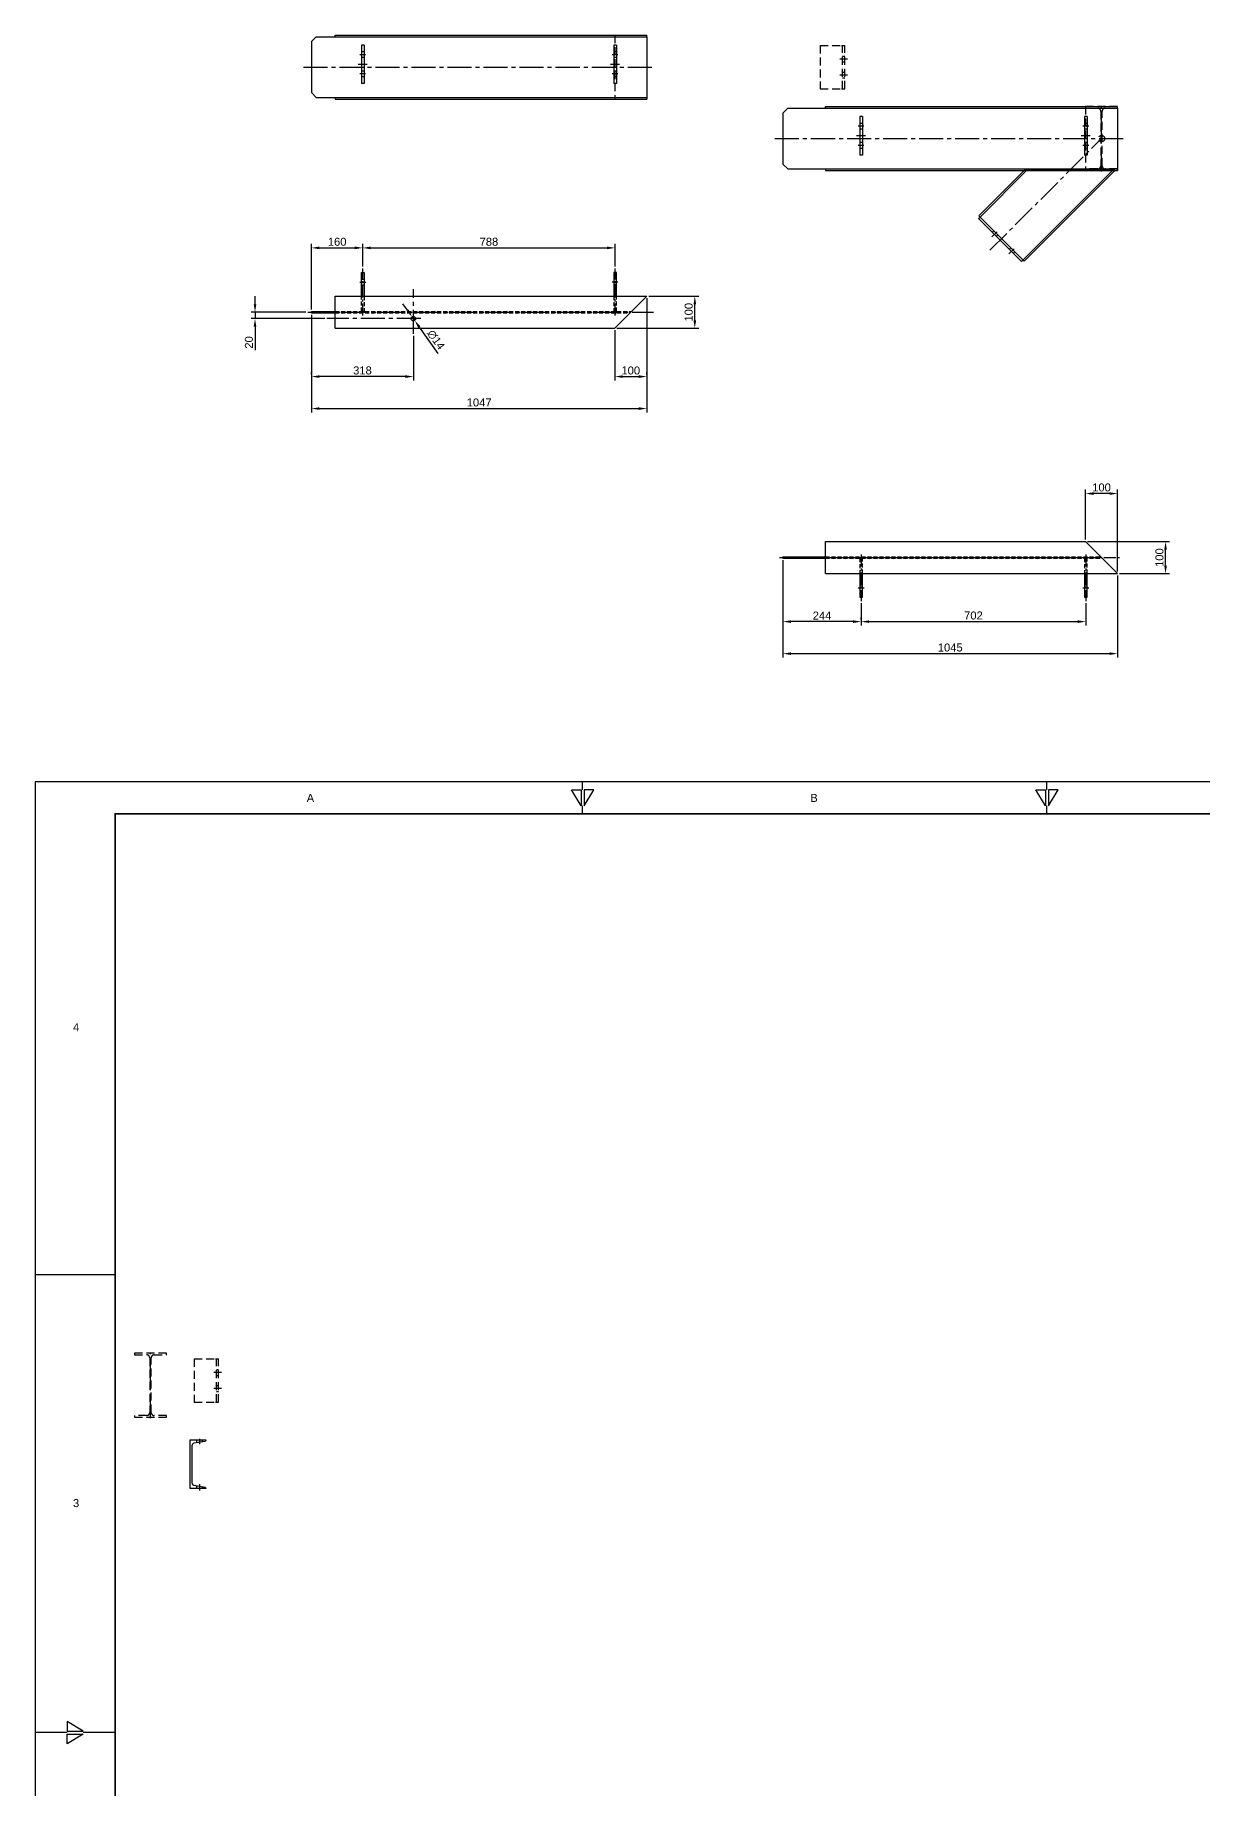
# Model space of a CAD drawing. Header units: millimetres. Extents: x -2008 to 17544, y -2684 to 8273.
# Drawn here: x 0 to 3647, y 2794 to 8273 of the extents above; entities that cross this region are included whole.
import ezdxf
from ezdxf.enums import TextEntityAlignment as Align

# ---------------------------------------------------------------- set-up
doc = ezdxf.new("R2010")
doc.units = ezdxf.units.MM
doc.header["$LTSCALE"] = 100
doc.header["$MEASUREMENT"] = 0
doc.linetypes.add('CENTER2', pattern=[1.125, 0.75, -0.125, 0.125, -0.125])
doc.linetypes.add('HIDDEN', pattern=[0.375, 0.25, -0.125])
for name, color, linetype in [('CONTORNO', 3, 'Continuous'), ('EM-PJ-CENTRO', 10, 'CENTER2'), ('EM-PJ-CONTORNO', 3, 'Continuous'), ('EM-PJ-COTA', 7, 'Continuous'), ('EM-PJ-TRACEJADA', 1, 'HIDDEN')]:
    doc.layers.add(name, color=color, linetype=linetype)
doc.styles.add('PADRAO ANGLO', font='arial.ttf')
doc.dimstyles.new('COTAS-ANGLO-PADRÃO', dxfattribs={"dimscale": 10, "dimtxt": 2.5, "dimasz": 2.5, "dimexe": 1.25, "dimexo": 0.625, "dimtad": 1, "dimtxsty": 'PADRAO ANGLO', "dimcen": 2.5, "dimclrd": 256, "dimclre": 256, "dimclrt": 256, "dimadec": 0, "dimazin": 0, "dimtfac": 1, "dimtmove": 0, "dimatfit": 0, "dimfxl": 1, "dimarcsym": 0})

# ---------------------------------------------------------------- blocks, each defined once
blk = doc.blocks.new('FORMATO_A1')
for p, q in [((0, 594), (0, 0)), ((841, 594), (0, 594)), ((171, 591.5), (171, 594)), ((316, 591.5), (316, 594)), ((171, 584), (171, 586.5)), ((316, 584), (316, 586.5)), ((25, 440), (0, 440)), ((10, 297), (0, 297)), ((25, 297), (15, 297))]:
    blk.add_line(p, q)
for points in [[(170.5, 586.5), (167.5, 591.5), (170.5, 591.5)], [(171.5, 586.5), (174.5, 591.5), (171.5, 591.5)], [(315.5, 586.5), (312.5, 591.5), (315.5, 591.5)], [(316.5, 586.5), (319.5, 591.5), (316.5, 591.5)], [(15, 297.5), (10, 300.5), (10, 297.5)], [(15, 296.5), (10, 293.5), (10, 296.5)]]:
    blk.add_lwpolyline(points, close=True)
at = {"const_width": 0.6}
blk.add_lwpolyline([(831, 584), (25, 584), (25, 10), (831, 10)], close=True, dxfattribs=at)
at = {"style": 'PADRAO ANGLO'}
for s, p in [('A', (85.99, 588.98)), ('B', (243.27, 588.98)), ('4', (12.81, 517.33)), ('3', (12.81, 368.71))]:
    blk.add_text(s, height=2.5, dxfattribs=at).set_placement(p, align=Align.MIDDLE)
blk = doc.blocks.new('*D65')
at = {"layer": 'Defpoints', "color": 0, "transparency": 16777216}
for p in [(1177.4, 7392.5), (1185.5, 7381.1)]:
    blk.add_point(p, dxfattribs=at)
at = {"layer": 'EM-PJ-COTA', "lineweight": -2, "transparency": 16777216}
for p, q in [((1163, 7413), (1148.7, 7433.4)), ((1177.4, 7392.5), (1185.5, 7381.1)), ((1199.8, 7360.6), (1257.6, 7278.4))]:
    blk.add_line(p, q, dxfattribs=at)
at = {"layer": 'EM-PJ-COTA', "transparency": 16777216}
for points in [[(1166.4, 7415.4), (1159.6, 7410.6), (1177.4, 7392.5)], [(1203.2, 7363), (1196.4, 7358.2), (1185.5, 7381.1)]]:
    blk.add_solid(points, dxfattribs=at)
at = {"layer": 'EM-PJ-COTA', "transparency": 16777216, "insert": (1252, 7320.6), "char_height": 25, "attachment_point": 5, "rotation": 305.0907, "style": 'PADRAO ANGLO'}
blk.add_mtext('∅14', dxfattribs=at)
blk = doc.blocks.new('*D66')
at = {"layer": 'Defpoints', "color": 0, "transparency": 16777216}
for p in [(1910.3, 7456.8), (863.2, 7404.6), (1910.3, 7105.8)]:
    blk.add_point(p, dxfattribs=at)
at = {"layer": 'EM-PJ-COTA', "lineweight": -2, "transparency": 16777216}
for p, q in [((1910.3, 7450.5), (1910.3, 7093.3)), ((863.2, 7398.4), (863.2, 7093.3)), ((888.2, 7105.8), (1885.3, 7105.8))]:
    blk.add_line(p, q, dxfattribs=at)
at = {"layer": 'EM-PJ-COTA', "transparency": 16777216}
for points in [[(888.2, 7110), (888.2, 7101.6), (863.2, 7105.8)], [(1885.3, 7110), (1885.3, 7101.6), (1910.3, 7105.8)]]:
    blk.add_solid(points, dxfattribs=at)
at = {"layer": 'EM-PJ-COTA', "transparency": 16777216, "insert": (1386.8, 7124.8), "char_height": 25, "attachment_point": 5, "style": 'PADRAO ANGLO'}
blk.add_mtext('1047', dxfattribs=at)
blk = doc.blocks.new('*D67')
at = {"layer": 'Defpoints', "color": 0, "transparency": 16777216}
for p in [(1181.4, 7339.3), (863.2, 7205.8), (863.2, 7205.8)]:
    blk.add_point(p, dxfattribs=at)
at = {"layer": 'EM-PJ-COTA', "lineweight": -2, "transparency": 16777216}
for p, q in [((1181.4, 7333.1), (1181.4, 7193.3)), ((863.2, 7212), (863.2, 7218.3)), ((1156.4, 7205.8), (888.2, 7205.8))]:
    blk.add_line(p, q, dxfattribs=at)
at = {"layer": 'EM-PJ-COTA', "transparency": 16777216}
for points in [[(888.2, 7210), (888.2, 7201.6), (863.2, 7205.8)], [(1156.4, 7210), (1156.4, 7201.6), (1181.4, 7205.8)]]:
    blk.add_solid(points, dxfattribs=at)
at = {"layer": 'EM-PJ-COTA', "transparency": 16777216, "insert": (1022.3, 7224.8), "char_height": 25, "attachment_point": 5, "style": 'PADRAO ANGLO'}
blk.add_mtext('318', dxfattribs=at)
blk = doc.blocks.new('*D68')
at = {"layer": 'Defpoints', "color": 0, "transparency": 16777216}
for p in [(1023.4, 7607.8), (1023.4, 7542.9), (863.2, 7408.9)]:
    blk.add_point(p, dxfattribs=at)
at = {"layer": 'EM-PJ-COTA', "lineweight": -2, "transparency": 16777216}
for p, q in [((863.2, 7415.2), (863.2, 7620.3)), ((1023.4, 7549.2), (1023.4, 7620.3)), ((888.2, 7607.8), (998.4, 7607.8))]:
    blk.add_line(p, q, dxfattribs=at)
at = {"layer": 'EM-PJ-COTA', "transparency": 16777216}
for points in [[(888.2, 7612), (888.2, 7603.6), (863.2, 7607.8)], [(998.4, 7612), (998.4, 7603.6), (1023.4, 7607.8)]]:
    blk.add_solid(points, dxfattribs=at)
at = {"layer": 'EM-PJ-COTA', "transparency": 16777216, "insert": (943.3, 7626.8), "char_height": 25, "attachment_point": 5, "style": 'PADRAO ANGLO'}
blk.add_mtext('160', dxfattribs=at)
blk = doc.blocks.new('*D69')
at = {"layer": 'Defpoints', "color": 0, "transparency": 16777216}
for p in [(1023.4, 7607.8), (1811.3, 7607.8), (1811.3, 7542.9)]:
    blk.add_point(p, dxfattribs=at)
at = {"layer": 'EM-PJ-COTA', "lineweight": -2, "transparency": 16777216}
for p, q in [((1023.4, 7614), (1023.4, 7620.3)), ((1811.3, 7549.2), (1811.3, 7620.3)), ((1048.4, 7607.8), (1786.3, 7607.8))]:
    blk.add_line(p, q, dxfattribs=at)
at = {"layer": 'EM-PJ-COTA', "transparency": 16777216}
for points in [[(1048.4, 7612), (1048.4, 7603.6), (1023.4, 7607.8)], [(1786.3, 7612), (1786.3, 7603.6), (1811.3, 7607.8)]]:
    blk.add_solid(points, dxfattribs=at)
at = {"layer": 'EM-PJ-COTA', "transparency": 16777216, "insert": (1417.3, 7626.8), "char_height": 25, "attachment_point": 5, "style": 'PADRAO ANGLO'}
blk.add_mtext('788', dxfattribs=at)
blk = doc.blocks.new('*D70')
at = {"layer": 'Defpoints', "color": 0, "transparency": 16777216}
for p in [(852.2, 7406.8), (686.8, 7386.8), (911.1, 7386.8)]:
    blk.add_point(p, dxfattribs=at)
at = {"layer": 'EM-PJ-COTA', "lineweight": -2, "transparency": 16777216}
for p, q in [((686.8, 7431.8), (686.8, 7456.8)), ((846, 7406.8), (674.3, 7406.8)), ((686.8, 7406.8), (686.8, 7386.8)), ((904.8, 7386.8), (674.3, 7386.8)), ((686.8, 7361.8), (686.8, 7288.1))]:
    blk.add_line(p, q, dxfattribs=at)
at = {"layer": 'EM-PJ-COTA', "transparency": 16777216}
for points in [[(682.7, 7431.8), (691, 7431.8), (686.8, 7406.8)], [(682.7, 7361.8), (691, 7361.8), (686.8, 7386.8)]]:
    blk.add_solid(points, dxfattribs=at)
at = {"layer": 'EM-PJ-COTA', "transparency": 16777216, "insert": (667.8, 7312.5), "char_height": 25, "attachment_point": 5, "rotation": 90, "style": 'PADRAO ANGLO'}
blk.add_mtext('20', dxfattribs=at)
blk = doc.blocks.new('A$C0f3db411')
at = {"layer": 'EM-PJ-CENTRO'}
blk.add_line((50, 202.7), (50, -2.6), dxfattribs=at)
at = {"layer": 'EM-PJ-TRACEJADA'}
blk.add_lwpolyline([(0, 200), (0, 194.8), (38.1, 194.8, -0.414214), (47.9, 185), (47.9, 15, -0.414214), (38.1, 5.2), (0, 5.2), (0, 0), (100, 0), (100, 5.2), (62, 5.2, -0.414214), (52.2, 15), (52.2, 185, -0.414214), (62, 194.8), (100, 194.8), (100, 200)], format="xyb", close=True, dxfattribs=at)
blk = doc.blocks.new('base guarda w102')
at = {"layer": 'EM-PJ-CENTRO', "ltscale": 0.5}
for p, q in [((38024.8, -28253.5), (38170.7, -28253.5)), ((38128.6, -28244.5), (38128.6, -28263))]:
    blk.add_line(p, q, dxfattribs=at)
at = {"layer": 'EM-PJ-CONTORNO', "ltscale": 0.5}
for p, q in [((38084.6, -28249.5), (38158.6, -28249.5)), ((38158.6, -28257.5), (38084.6, -28257.5)), ((38158.6, -28249.5), (38158.6, -28257.5))]:
    blk.add_line(p, q, dxfattribs=at)
at = {"layer": 'EM-PJ-TRACEJADA', "ltscale": 0.5}
for p, q in [((38036.7, -28249.5), (38084.6, -28249.5)), ((38036.7, -28257.5), (38036.7, -28249.5)), ((38084.6, -28257.5), (38036.7, -28257.5)), ((38119.6, -28249.5), (38119.6, -28257.5)), ((38137.6, -28249.5), (38137.6, -28257.5))]:
    blk.add_line(p, q, dxfattribs=at)
blk = doc.blocks.new('A$C2d3b51b3')
at = {"layer": 'EM-PJ-CENTRO'}
for p, q in [((244.6, -117.5), (244.6, 22)), ((-84.6, -50), (994.5, -50)), ((267.8, -70), (-25.8, -70))]:
    blk.add_line(p, q, dxfattribs=at)
at = {"layer": 'EM-PJ-CONTORNO', "ltscale": 0.5}
for p, q in [((0, 0), (973.5, 0)), ((0, -100), (0, 0)), ((873.5, -100), (973.5, 0)), ((-73.6, -47.8), (0, -47.8)), ((-73.6, -52.2), (-73.6, -47.8)), ((-73.6, -52.2), (0, -52.2)), ((-58.6, -52.2), (-58.6, -47.8)), ((0, -100), (873.5, -100))]:
    blk.add_line(p, q, dxfattribs=at)
at = {"layer": 'EM-PJ-CONTORNO'}
blk.add_circle((244.6, -70), 7, dxfattribs=at)
at = {"layer": 'EM-PJ-TRACEJADA', "ltscale": 0.5}
for p, q in [((0, -47.8), (925.7, -47.8)), ((0, -52.2), (921.4, -52.2))]:
    blk.add_line(p, q, dxfattribs=at)
at = {"layer": 'EM-PJ-TRACEJADA'}
blk.add_line((876.4, -55.8), (876.4, -43.1), dxfattribs=at)
at = {"layer": 'EM-PJ-CENTRO', "rotation": 90}
blk.add_blockref('base guarda w102', (-28167, -38084.5), dxfattribs=at)
at = {"layer": 'EM-PJ-CENTRO', "xscale": -1, "rotation": 270}
blk.add_blockref('base guarda w102', (29128, -38084.5), dxfattribs=at)
blk = doc.blocks.new('*D75')
at = {"layer": 'Defpoints', "color": 0, "transparency": 16777216}
for p in [(1810.3, 7356.8), (1910.3, 7205.8), (1910.3, 7205.8)]:
    blk.add_point(p, dxfattribs=at)
at = {"layer": 'EM-PJ-COTA', "lineweight": -2, "transparency": 16777216}
for p, q in [((1810.3, 7350.5), (1810.3, 7193.3)), ((1835.3, 7205.8), (1885.3, 7205.8)), ((1910.3, 7212), (1910.3, 7218.3))]:
    blk.add_line(p, q, dxfattribs=at)
at = {"layer": 'EM-PJ-COTA', "transparency": 16777216}
for points in [[(1835.3, 7210), (1835.3, 7201.6), (1810.3, 7205.8)], [(1885.3, 7210), (1885.3, 7201.6), (1910.3, 7205.8)]]:
    blk.add_solid(points, dxfattribs=at)
at = {"layer": 'EM-PJ-COTA', "transparency": 16777216, "insert": (1860.3, 7224.8), "char_height": 25, "attachment_point": 5, "style": 'PADRAO ANGLO'}
blk.add_mtext('100', dxfattribs=at)
blk = doc.blocks.new('*D76')
at = {"layer": 'Defpoints', "color": 0, "transparency": 16777216}
for p in [(1910.3, 7456.8), (2060.3, 7456.8), (1810.3, 7356.8)]:
    blk.add_point(p, dxfattribs=at)
at = {"layer": 'EM-PJ-COTA', "lineweight": -2, "transparency": 16777216}
for p, q in [((1916.6, 7456.8), (2072.8, 7456.8)), ((2060.3, 7381.8), (2060.3, 7431.8)), ((1816.6, 7356.8), (2072.8, 7356.8))]:
    blk.add_line(p, q, dxfattribs=at)
at = {"layer": 'EM-PJ-COTA', "transparency": 16777216}
for points in [[(2056.2, 7431.8), (2064.5, 7431.8), (2060.3, 7456.8)], [(2056.2, 7381.8), (2064.5, 7381.8), (2060.3, 7356.8)]]:
    blk.add_solid(points, dxfattribs=at)
at = {"layer": 'EM-PJ-COTA', "transparency": 16777216, "insert": (2041.3, 7406.8), "char_height": 25, "attachment_point": 5, "rotation": 90, "style": 'PADRAO ANGLO'}
blk.add_mtext('100', dxfattribs=at)
blk = doc.blocks.new('A$C9e703123')
at = {"layer": 'EM-PJ-CENTRO', "ltscale": 0.5}
blk.add_line((-1055.3, 50), (5.8, 50), dxfattribs=at)
at = {"layer": 'EM-PJ-CONTORNO', "ltscale": 0.5}
for p, q in [((-912, 100), (-100, 100)), ((-912, 0), (-912, 100)), ((-100, 100), (0, 0)), ((-1044.8, 52.1), (-912, 52.1)), ((-1044.8, 47.9), (-1044.8, 52.1)), ((-1044.8, 47.9), (-912, 47.9)), ((-1029.8, 47.9), (-1029.8, 52.1)), ((-912, 0), (0, 0))]:
    blk.add_line(p, q, dxfattribs=at)
at = {"layer": 'EM-PJ-TRACEJADA', "ltscale": 0.5}
for p, q in [((-912, 52.1), (-52.2, 52.1)), ((-912, 47.9), (-47.9, 47.9))]:
    blk.add_line(p, q, dxfattribs=at)
at = {"layer": 'EM-PJ-CENTRO', "xscale": -1, "rotation": 90}
for p in [(-29054.3, 38084.5), (-28352.5, 38084.5)]:
    blk.add_blockref('base guarda w102', p, dxfattribs=at)
blk = doc.blocks.new('*D84')
at = {"layer": 'Defpoints', "color": 0, "transparency": 16777216}
for p in [(2335.6, 6638.2), (3380.4, 6590.4), (3380.4, 6340.4)]:
    blk.add_point(p, dxfattribs=at)
at = {"layer": 'EM-PJ-COTA', "lineweight": -2, "transparency": 16777216}
for p, q in [((2335.6, 6632), (2335.6, 6327.9)), ((3380.4, 6584.1), (3380.4, 6327.9)), ((2360.6, 6340.4), (3355.4, 6340.4))]:
    blk.add_line(p, q, dxfattribs=at)
at = {"layer": 'EM-PJ-COTA', "transparency": 16777216}
for points in [[(2360.6, 6344.5), (2360.6, 6336.2), (2335.6, 6340.4)], [(3355.4, 6344.5), (3355.4, 6336.2), (3380.4, 6340.4)]]:
    blk.add_solid(points, dxfattribs=at)
at = {"layer": 'EM-PJ-COTA', "transparency": 16777216, "insert": (2858, 6359.4), "char_height": 25, "attachment_point": 5, "style": 'PADRAO ANGLO'}
blk.add_mtext('1045', dxfattribs=at)
blk = doc.blocks.new('*D85')
at = {"layer": 'Defpoints', "color": 0, "transparency": 16777216}
for p in [(2335.6, 6504.2), (2579.6, 6504.2), (2335.6, 6440.4)]:
    blk.add_point(p, dxfattribs=at)
at = {"layer": 'EM-PJ-COTA', "lineweight": -2, "transparency": 16777216}
for p, q in [((2335.6, 6498), (2335.6, 6427.9)), ((2579.6, 6498), (2579.6, 6427.9)), ((2554.6, 6440.4), (2360.6, 6440.4))]:
    blk.add_line(p, q, dxfattribs=at)
at = {"layer": 'EM-PJ-COTA', "transparency": 16777216}
for points in [[(2360.6, 6444.5), (2360.6, 6436.2), (2335.6, 6440.4)], [(2554.6, 6444.5), (2554.6, 6436.2), (2579.6, 6440.4)]]:
    blk.add_solid(points, dxfattribs=at)
at = {"layer": 'EM-PJ-COTA', "transparency": 16777216, "insert": (2457.6, 6459.2), "char_height": 25, "attachment_point": 5, "style": 'PADRAO ANGLO'}
blk.add_mtext('244', dxfattribs=at)
blk = doc.blocks.new('*D86')
at = {"layer": 'Defpoints', "color": 0, "transparency": 16777216}
for p in [(3281.4, 6504.2), (2579.6, 6440.4), (3281.4, 6440.4)]:
    blk.add_point(p, dxfattribs=at)
at = {"layer": 'EM-PJ-COTA', "lineweight": -2, "transparency": 16777216}
for p, q in [((3281.4, 6498), (3281.4, 6427.9)), ((2579.6, 6446.6), (2579.6, 6452.9)), ((2604.6, 6440.4), (3256.4, 6440.4))]:
    blk.add_line(p, q, dxfattribs=at)
at = {"layer": 'EM-PJ-COTA', "transparency": 16777216}
for points in [[(2604.6, 6444.5), (2604.6, 6436.2), (2579.6, 6440.4)], [(3256.4, 6444.5), (3256.4, 6436.2), (3281.4, 6440.4)]]:
    blk.add_solid(points, dxfattribs=at)
at = {"layer": 'EM-PJ-COTA', "transparency": 16777216, "insert": (2930.5, 6459.4), "char_height": 25, "attachment_point": 5, "style": 'PADRAO ANGLO'}
blk.add_mtext('702', dxfattribs=at)
blk = doc.blocks.new('*D87')
at = {"layer": 'Defpoints', "color": 0, "transparency": 16777216}
for p in [(3280.4, 6840.4), (3280.4, 6690.4), (3380.4, 6590.4)]:
    blk.add_point(p, dxfattribs=at)
at = {"layer": 'EM-PJ-COTA', "lineweight": -2, "transparency": 16777216}
for p, q in [((3280.4, 6696.6), (3280.4, 6852.9)), ((3380.4, 6596.6), (3380.4, 6852.9)), ((3355.4, 6840.4), (3305.4, 6840.4))]:
    blk.add_line(p, q, dxfattribs=at)
at = {"layer": 'EM-PJ-COTA', "transparency": 16777216}
for points in [[(3305.4, 6844.5), (3305.4, 6836.2), (3280.4, 6840.4)], [(3355.4, 6844.5), (3355.4, 6836.2), (3380.4, 6840.4)]]:
    blk.add_solid(points, dxfattribs=at)
at = {"layer": 'EM-PJ-COTA', "transparency": 16777216, "insert": (3330.4, 6859.4), "char_height": 25, "attachment_point": 5, "style": 'PADRAO ANGLO'}
blk.add_mtext('100', dxfattribs=at)
blk = doc.blocks.new('*D88')
at = {"layer": 'Defpoints', "color": 0, "transparency": 16777216}
for p in [(3280.4, 6690.4), (3530.4, 6690.4), (3380.4, 6590.4)]:
    blk.add_point(p, dxfattribs=at)
at = {"layer": 'EM-PJ-COTA', "lineweight": -2, "transparency": 16777216}
for p, q in [((3286.6, 6690.4), (3542.9, 6690.4)), ((3530.4, 6615.4), (3530.4, 6665.4)), ((3386.6, 6590.4), (3542.9, 6590.4))]:
    blk.add_line(p, q, dxfattribs=at)
at = {"layer": 'EM-PJ-COTA', "transparency": 16777216}
for points in [[(3526.2, 6665.4), (3534.6, 6665.4), (3530.4, 6690.4)], [(3526.2, 6615.4), (3534.6, 6615.4), (3530.4, 6590.4)]]:
    blk.add_solid(points, dxfattribs=at)
at = {"layer": 'EM-PJ-COTA', "transparency": 16777216, "insert": (3511.4, 6640.4), "char_height": 25, "attachment_point": 5, "rotation": 90, "style": 'PADRAO ANGLO'}
blk.add_mtext('100', dxfattribs=at)
blk = doc.blocks.new('A$Ce1df7a8e')
at = {"layer": 'EM-PJ-CENTRO', "ltscale": 0.5}
for p, q in [((14.2, 0), (-14.2, 0)), ((9.2, 30), (-9.2, 30)), ((9.2, -30), (-9.2, -30))]:
    blk.add_line(p, q, dxfattribs=at)
at = {"layer": 'EM-PJ-CONTORNO'}
for p, q in [((4.2, 60), (-3.8, 60)), ((-3.8, 60), (-3.8, -60)), ((4.2, 60), (4.2, -60)), ((4.2, -60), (-3.8, -60))]:
    blk.add_line(p, q, dxfattribs=at)
at = {"layer": 'EM-PJ-TRACEJADA', "ltscale": 0.5}
for p, q in [((4.2, 39), (-3.8, 39)), ((4.2, 21), (-3.8, 21)), ((4.2, -21), (-3.8, -21)), ((4.2, -39), (-3.8, -39))]:
    blk.add_line(p, q, dxfattribs=at)
blk = doc.blocks.new('A$C472046c8')
at = {"layer": 'EM-PJ-CENTRO'}
blk.add_line((-25, 0.1), (1072.1, 0.1), dxfattribs=at)
at = {"layer": 'EM-PJ-CONTORNO'}
for p, q in [((15, 94.9), (0, 79.9)), ((0, 79.9), (0, -79.9)), ((15, 94.9), (73.6, 94.9)), ((73.6, 100.1), (1047.1, 100.1)), ((73.6, 94.9), (73.6, 100.1)), ((73.6, 94.9), (1047.1, 94.9)), ((1047.1, 94.9), (1047.1, 100.1)), ((1047.1, 94.9), (1047.1, -94.7)), ((15, -94.7), (0, -79.7)), ((15, -94.7), (73.6, -94.7)), ((73.6, -94.7), (1047.1, -94.7)), ((73.6, -94.7), (73.6, -99.9)), ((73.6, -99.9), (1047.1, -99.9)), ((1047.1, -94.7), (1047.1, -99.9))]:
    blk.add_line(p, q, dxfattribs=at)
at = {"layer": 'EM-PJ-TRACEJADA'}
blk.add_line((947.1, 100.1), (947.1, -99.9), dxfattribs=at)
at = {"layer": 'EM-PJ-COTA'}
for p in [(159.9, 8.6), (947.9, 8.6)]:
    blk.add_blockref('A$Ce1df7a8e', p, dxfattribs=at)
blk = doc.blocks.new('A$Cff82920c')
at = {"layer": 'EM-PJ-CENTRO'}
blk.add_line((-25, 0.1), (1069.8, 0.1), dxfattribs=at)
at = {"layer": 'EM-PJ-CONTORNO'}
for p, q in [((15, 94.9), (0, 79.9)), ((0, 79.9), (0, -79.7)), ((15, 94.9), (132.7, 94.9)), ((132.7, 100.1), (1044.8, 100.1)), ((132.7, 94.9), (132.7, 100.1)), ((132.7, 94.9), (1044.8, 94.9)), ((1044.8, 94.9), (1044.8, 100.1)), ((1044.8, 94.9), (1044.8, -94.7)), ((15, -94.7), (0, -79.7)), ((15, -94.7), (132.7, -94.7)), ((132.7, -94.7), (1044.8, -94.7)), ((132.7, -94.7), (132.7, -99.9)), ((132.7, -99.9), (1044.8, -99.9)), ((1044.8, -94.7), (1044.8, -99.9))]:
    blk.add_line(p, q, dxfattribs=at)
at = {"layer": 'EM-PJ-TRACEJADA'}
blk.add_line((944.8, 100.1), (944.8, -99.9), dxfattribs=at)
at = {"layer": 'EM-PJ-COTA'}
for p in [(243.8, 8.6), (945.5, 8.6)]:
    blk.add_blockref('A$Ce1df7a8e', p, dxfattribs=at)
blk = doc.blocks.new('A$C9bd9dc66')
at = {"layer": 'EM-PJ-CENTRO'}
for p, q in [((8.8, 25), (-15.2, 25)), ((8.8, -25), (-15.2, -25))]:
    blk.add_line(p, q, dxfattribs=at)
at = {"layer": 'EM-PJ-TRACEJADA'}
for p, q in [((-76.2, 67.5), (-76.2, -67.5)), ((-76.2, 67.5), (-10, 67.5)), ((-10, 67.5), (0, 67.5)), ((-6.4, -67.5), (-6.4, 67.5)), ((0, -67.5), (0, 67.5)), ((-6.4, 34), (0, 34)), ((-6.4, 16), (0, 16)), ((-6.4, -16), (0, -16)), ((-6.4, -34), (0, -34)), ((-76.2, -67.5), (-10, -67.5)), ((-10, -67.5), (0, -67.5))]:
    blk.add_line(p, q, dxfattribs=at)
blk = doc.blocks.new('A$Cf4400ec1')
at = {"layer": 'CONTORNO'}
blk.add_line((7.5, 7.3), (-275.3, 7.3), dxfattribs=at)
at = {"layer": 'EM-PJ-CENTRO'}
for p, q in [((-382.9, -241.7), (-33.9, 107.3)), ((-376.2, -199.6), (-360.2, -183.6)), ((-323.2, -252.7), (-307.2, -236.6))]:
    blk.add_line(p, q, dxfattribs=at)
at = {"layer": 'EM-PJ-CONTORNO'}
for p, q in [((-416.8, -134.1), (-275.3, 7.3)), ((-413.1, -137.8), (-268, 7.3)), ((-279, -271.8), (0.2, 7.3)), ((-275.3, -275.5), (7.5, 7.3)), ((-417.6, -142.2), (-413.1, -137.8)), ((-283.5, -276.3), (-279, -271.8))]:
    blk.add_line(p, q, dxfattribs=at)
at = {"layer": 'EM-PJ-CONTORNO', "extrusion": (0, 0, -1)}
for p, q in [((-417.6, -142.2), (-283.5, -276.3)), ((-416.8, -134.1), (-275.3, -275.5))]:
    blk.add_line(p, q, dxfattribs=at)
at = {"layer": 'EM-PJ-TRACEJADA'}
for p, q in [((-374.6, -185.2), (-370.1, -180.8)), ((-361.9, -198), (-357.4, -193.5)), ((-321.5, -238.3), (-317.1, -233.8)), ((-308.8, -251), (-304.3, -246.5))]:
    blk.add_line(p, q, dxfattribs=at)
blk.add_circle((-33.9, 107.3), 10, dxfattribs=at)
blk = doc.blocks.new('A$C4de2501e')
for p, q in [((19.6, 143), (19.6, 152.4)), ((28.6, 138), (28.6, 158.6)), ((37.6, 146), (37.6, 152.4)), ((19.6, 0), (19.6, 9.4)), ((28.6, -3.3), (28.6, 13.1)), ((37.6, 0), (37.6, 6.4))]:
    blk.add_line(p, q)
blk.add_lwpolyline([(0, 152.4), (0, 0), (48.8, 0), (48.8, 2, 0.366651), (46.2, 5), (11.4, 10.8, -0.366651), (5.1, 18.3), (5.1, 134.1, -0.366651), (11.4, 141.6), (46.2, 147.4, 0.366651), (48.8, 150.4), (48.8, 152.4)], format="xyb", close=True)

msp = doc.modelspace()

# ---------------------------------------------------------------- block references
at = {"xscale": 10, "yscale": 10, "zscale": 10}
msp.add_blockref('FORMATO_A1', (0, 0), dxfattribs=at)
at = {"layer": 'EM-PJ-CONTORNO'}
for p in [(2528.287, 8172.519), (573.15, 4070.092)]:
    msp.add_blockref('A$C9bd9dc66', p, dxfattribs=at)
at = {"layer": 'EM-PJ-COTA'}
for name, p in [('A$C472046c8', (863.235, 8172.419)), ('A$Cff82920c', (2335.637, 7949.137)), ('A$Cf4400ec1', (3364.303, 7841.897)), ('A$C2d3b51b3', (936.835, 7456.785)), ('A$C9e703123', (3380.387, 6590.38))]:
    msp.add_blockref(name, p, dxfattribs=at)
at = {"layer": 'EM-PJ-COTA', "rotation": 180}
for p in [(3380.387, 8049.237), (410.259, 4155.356)]:
    msp.add_blockref('A$C0f3db411', p, dxfattribs=at)
at = {"layer": 'EM-PJ-COTA', "xscale": -1, "rotation": 180}
msp.add_blockref('A$C4de2501e', (484.623, 3884.554), dxfattribs=at)

# ---------------------------------------------------------------- dimensions: what is measured, and where the dimension line sits
at = {"layer": 'EM-PJ-COTA'}
for base, p1, p2, picture, middle in [((1023.352, 7607.785), (863.235, 7408.935), (1023.352, 7542.929), '*D68', (943.293, 7626.799)), ((1811.335, 7607.785), (1023.352, 7607.785), (1811.335, 7542.929), '*D69', (1417.343, 7626.799)), ((1910.335, 7105.785), (863.235, 7404.635), (1910.335, 7456.785), '*D66', (1386.785, 7124.799)), ((863.235, 7205.785), (1181.435, 7339.309), (863.235, 7205.785), '*D67', (1022.335, 7224.807)), ((3280.387, 6840.38), (3380.387, 6590.38), (3280.387, 6690.38), '*D87', (3330.387, 6859.394)), ((3380.387, 6340.38), (2335.637, 6638.23), (3380.387, 6590.38), '*D84', (2858.012, 6359.394)), ((2335.637, 6440.38), (2579.647, 6504.235), (2335.637, 6504.235), '*D85', (2457.642, 6459.181)), ((3281.387, 6440.38), (2579.647, 6440.38), (3281.387, 6504.235), '*D86', (2930.517, 6459.394))]:
    dim = msp.add_linear_dim(base=base, p1=p1, p2=p2, dimstyle='COTAS-ANGLO-PADRÃO', override={"dimdec": 0}, dxfattribs=at)
    dim.commit()
    dim.dimension.update_dxf_attribs({"geometry": picture, "text_midpoint": middle})
for base, p1, p2, picture, middle in [((686.835, 7386.785), (852.235, 7406.785), (911.084, 7386.785), '*D70', (667.82, 7312.458)), ((2060.335, 7456.785), (1810.335, 7356.785), (1910.335, 7456.785), '*D76', (2041.32, 7406.785))]:
    dim = msp.add_linear_dim(base=base, p1=p1, p2=p2, angle=90, dimstyle='COTAS-ANGLO-PADRÃO', dxfattribs=at)
    dim.commit()
    dim.dimension.update_dxf_attribs({"geometry": picture, "text_midpoint": middle})
dim = msp.add_diameter_dim_2p(p1=(1177.41, 7392.512), p2=(1185.459, 7381.057), dimstyle='COTAS-ANGLO-PADRÃO', dxfattribs=at)
dim.commit()
dim.dimension.update_dxf_attribs({"geometry": '*D65', "text_midpoint": (1252.008, 7320.626)})
dim = msp.add_linear_dim(base=(1910.335, 7205.785), p1=(1810.335, 7356.785), p2=(1910.335, 7205.785), dimstyle='COTAS-ANGLO-PADRÃO', dxfattribs=at)
dim.commit()
dim.dimension.update_dxf_attribs({"geometry": '*D75', "text_midpoint": (1860.335, 7224.799)})
dim = msp.add_linear_dim(base=(3530.387, 6690.38), p1=(3380.387, 6590.38), p2=(3280.387, 6690.38), angle=90, dimstyle='COTAS-ANGLO-PADRÃO', override={"dimdec": 0}, dxfattribs=at)
dim.commit()
dim.dimension.update_dxf_attribs({"geometry": '*D88', "text_midpoint": (3511.373, 6640.38)})

doc.saveas('drawing.dxf')
